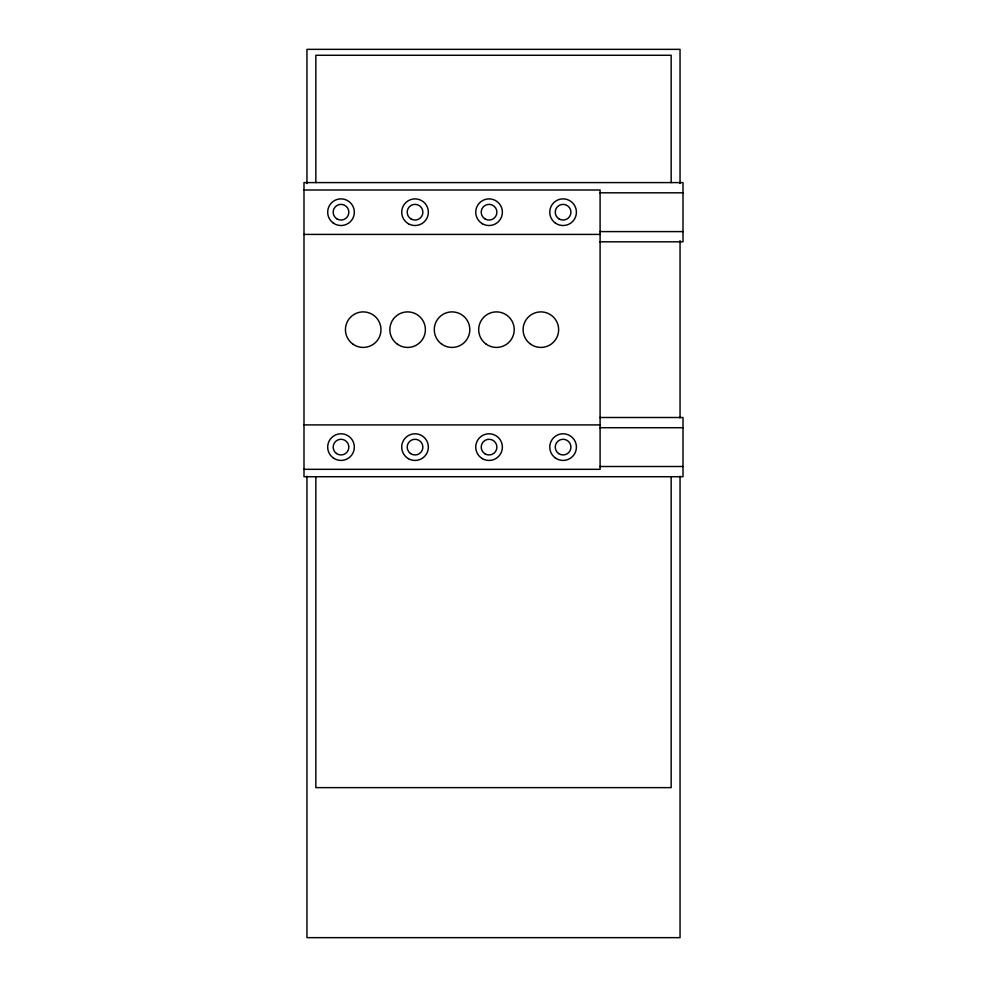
<?xml version="1.0" encoding="UTF-8"?>
<svg xmlns="http://www.w3.org/2000/svg" width="987" height="987" viewBox="0 0 987 987"><rect width="100%" height="100%" fill="white"/><g stroke="black" fill="none" stroke-linecap="round" stroke-linejoin="round"><path stroke-width="1.48" d="M303.996 189.997L600.096 189.997L600.096 469.318L303.996 469.318M599.812 192.81L683.004 192.81M599.812 231.6L683.004 231.6M303.996 234.412L600.096 234.412M599.812 241.815L683.004 241.815L683.004 182.595L303.996 182.595L303.996 476.721L683.004 476.721L683.004 417.501L599.812 417.501M303.996 424.903L600.096 424.903M599.812 427.716L683.004 427.716M599.812 466.506L683.004 466.506M680.043 183.52L680.043 49.35L306.957 49.35L306.957 183.52M680.043 240.581L680.043 417.933M680.043 476.215L680.043 937.65L306.957 937.65L306.957 476.215M671.16 182.595L671.16 55.272L315.84 55.272L315.84 182.595M671.16 476.721L671.16 787.626L315.84 787.626L315.84 476.721M482.396 458.659A13.325 13.325 0 0 0 502.383 447.111A13.325 13.325 0 0 0 482.396 435.575A13.325 13.325 0 0 0 482.396 458.659M485.135 453.909A7.847 7.847 0 0 0 496.905 447.111A7.847 7.847 0 0 0 485.135 440.325A7.847 7.847 0 0 0 485.135 453.909M408.371 458.659A13.325 13.325 0 0 0 428.358 447.111A13.325 13.325 0 0 0 408.371 435.575A13.325 13.325 0 0 0 408.371 458.659M410.518 453.526A7.847 7.847 0 0 0 422.843 447.827A7.847 7.847 0 0 0 411.739 439.992A7.847 7.847 0 0 0 410.518 453.526M555.41 458.005A13.325 13.325 0 0 0 576.359 448.308A13.325 13.325 0 0 0 557.482 435.02A13.325 13.325 0 0 0 555.41 458.005M558.568 453.526A7.847 7.847 0 0 0 570.893 447.827A7.847 7.847 0 0 0 559.789 439.992A7.847 7.847 0 0 0 558.568 453.526M333.335 458.005A13.325 13.325 0 0 0 354.284 448.308A13.325 13.325 0 0 0 335.407 435.02A13.325 13.325 0 0 0 333.335 458.005M336.493 453.526A7.847 7.847 0 0 0 348.818 447.827A7.847 7.847 0 0 0 337.714 439.992A7.847 7.847 0 0 0 336.493 453.526M482.396 223.741A13.325 13.325 0 0 0 502.383 212.205A13.325 13.325 0 0 0 482.396 200.669A13.325 13.325 0 0 0 482.396 223.741M485.135 219.003A7.847 7.847 0 0 0 496.905 212.205A7.847 7.847 0 0 0 485.135 205.407A7.847 7.847 0 0 0 485.135 219.003M408.371 223.741A13.325 13.325 0 0 0 428.358 212.205A13.325 13.325 0 0 0 408.371 200.669A13.325 13.325 0 0 0 408.371 223.741M411.11 219.003A7.847 7.847 0 0 0 422.88 212.205A7.847 7.847 0 0 0 411.11 205.407A7.847 7.847 0 0 0 411.11 219.003M555.41 223.099A13.325 13.325 0 0 0 576.359 213.402A13.325 13.325 0 0 0 557.482 200.114A13.325 13.325 0 0 0 555.41 223.099M559.16 219.003A7.847 7.847 0 0 0 570.93 212.205A7.847 7.847 0 0 0 559.16 205.407A7.847 7.847 0 0 0 559.16 219.003M333.335 223.099A13.325 13.325 0 0 0 354.284 213.402A13.325 13.325 0 0 0 335.407 200.114A13.325 13.325 0 0 0 333.335 223.099M337.085 219.003A7.847 7.847 0 0 0 348.855 212.205A7.847 7.847 0 0 0 337.085 205.407A7.847 7.847 0 0 0 337.085 219.003M441.818 344.192A17.766 17.766 0 0 0 469.738 331.262A17.766 17.766 0 0 0 444.582 313.533A17.766 17.766 0 0 0 441.818 344.192M352.988 344.192A17.766 17.766 0 0 0 380.908 331.262A17.766 17.766 0 0 0 355.752 313.533A17.766 17.766 0 0 0 352.988 344.192M397.403 344.192A17.766 17.766 0 0 0 425.323 331.262A17.766 17.766 0 0 0 400.167 313.533A17.766 17.766 0 0 0 397.403 344.192M486.233 344.192A17.766 17.766 0 0 0 514.153 331.262A17.766 17.766 0 0 0 488.997 313.533A17.766 17.766 0 0 0 486.233 344.192M530.648 344.192A17.766 17.766 0 0 0 558.568 331.262A17.766 17.766 0 0 0 533.412 313.533A17.766 17.766 0 0 0 530.648 344.192"/></g></svg>
